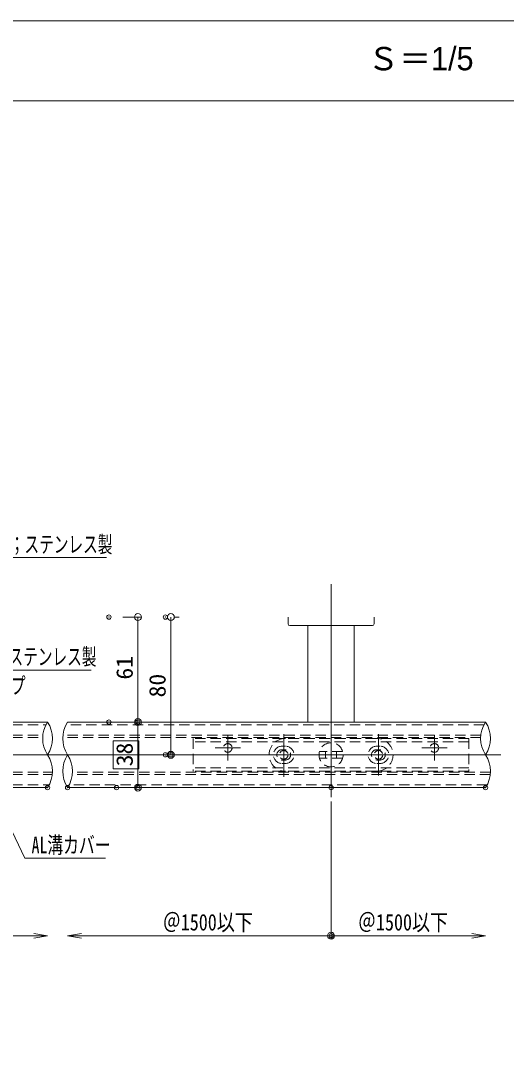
# Model space of a CAD drawing. Units: millimetres, scale not verified. Extents: x -1001 to 999, y -692 to 692.
# Drawn here: x -463 to -181, y 85 to 692 of the extents above; entities that cross this region are included whole.
import ezdxf
from ezdxf.enums import TextEntityAlignment as Align

# ---------------------------------------------------------------- set-up
doc = ezdxf.new("R2010")
doc.units = ezdxf.units.MM
doc.header["$LTSCALE"] = 5
doc.header["$PDMODE"] = 32
doc.header["$PDSIZE"] = 2.5
doc.linetypes.add('DASHED1', pattern=[1.8, 1.2, -0.6])
for name, color, linetype, lineweight in [('0-0_zumenwaku', 6, 'Continuous', 9), ('0-2_2', 4, 'Continuous', 9), ('0-3_sunpou', 1, 'Continuous', 9), ('0-4_0', 6, 'DASHED1', 9), ('0-5_DEFPOINTS', 7, 'Continuous', 9), ('0-6_center', 5, 'Continuous', 9), ('0-7_1', 3, 'Continuous', 9), ('0-C_ﾌﾞﾗｹｯﾄ', 4, 'Continuous', 9), ('1-2_10ユーザー', 4, 'Continuous', 9)]:
    doc.layers.add(name, color=color, linetype=linetype, lineweight=lineweight)
doc.layers.add('0-1_moji', color=2, linetype='Continuous')
doc.styles.add('ＭＳ ゴシック', font='')
doc.styles.add('ＭＳ Ｐゴシック', font='')
doc.styles.get('ＭＳ ゴシック').set_extended_font_data('MS Gothic')
doc.styles.get('ＭＳ Ｐゴシック').set_extended_font_data('MS PGothic')

# ---------------------------------------------------------------- blocks, each defined once
blk = doc.blocks.new('_OPEN')
at = {"layer": '0-4_0', "color": 1, "linetype": 'Continuous'}
blk.add_line((0, 0), (-5, 0), dxfattribs=at)
blk.add_lwpolyline([(-5, 0.833), (0, 0), (-5, -0.833)], dxfattribs=at)
blk = doc.blocks.new('_ORIGIN')
at = {"layer": '0-4_0', "color": 1, "linetype": 'Continuous'}
blk.add_line((0, 0), (-5, 0), dxfattribs=at)
blk.add_circle((0, 0), 2.5, dxfattribs=at)
blk = doc.blocks.new('MLeader2')
at = {"layer": '0-3_sunpou'}
blk.add_line((-504.983, 315.572), (-421.711, 315.572), dxfattribs=at)
at = {"layer": '0-3_sunpou', "color": 7}
blk.add_line((-539.146, 285.422), (-535.488, 288.83), dxfattribs=at)
at = {"layer": '0-3_sunpou'}
blk.add_lwpolyline([(-535.488, 288.83), (-506.783, 315.572), (-504.983, 315.572)], dxfattribs=at)
at = {"layer": '0-3_sunpou', "color": 7}
blk.add_lwpolyline([(-534.92, 288.22), (-539.146, 285.422), (-536.056, 289.44)], dxfattribs=at)
at = {"layer": '0-3_sunpou', "color": 2, "style": 'ＭＳ ゴシック', "width": 0.65}
for s, p in [('レール；ステンレス製', (-503.844, 315.721)), ('溝付パイプ', (-502.483, 298.894))]:
    blk.add_text(s, height=9.604, dxfattribs=at).set_placement(p, align=Align.BOTTOM_LEFT)
blk = doc.blocks.new('MLeader4')
at = {"layer": '0-3_sunpou'}
blk.add_line((-531.142, 380.915), (-412.908, 380.915), dxfattribs=at)
at = {"layer": '0-3_sunpou', "color": 7}
blk.add_line((-566.579, 329.409), (-563.845, 333.595), dxfattribs=at)
at = {"layer": '0-3_sunpou'}
blk.add_lwpolyline([(-563.845, 333.595), (-532.942, 380.915), (-531.142, 380.915)], dxfattribs=at)
at = {"layer": '0-3_sunpou', "color": 7}
blk.add_lwpolyline([(-563.147, 333.14), (-566.579, 329.409), (-564.543, 334.051)], dxfattribs=at)
at = {"layer": '0-3_sunpou', "color": 2, "style": 'ＭＳ ゴシック', "width": 0.65}
blk.add_text('壁付ブラケット；ステンレス製', height=9.604, dxfattribs=at).set_placement((-528.642, 380.937), align=Align.BOTTOM_LEFT)
blk = doc.blocks.new('MLeader44')
at = {"layer": '0-3_sunpou', "color": 7}
blk.add_line((-485.079, 258.079), (-482.918, 253.57), dxfattribs=at)
at = {"layer": '0-3_sunpou'}
blk.add_line((-458.536, 206.445), (-413.493, 206.445), dxfattribs=at)
at = {"layer": '0-3_sunpou', "color": 7}
blk.add_lwpolyline([(-483.67, 253.21), (-485.079, 258.079), (-482.167, 253.93)], dxfattribs=at)
at = {"layer": '0-3_sunpou'}
blk.add_lwpolyline([(-482.918, 253.57), (-460.336, 206.445), (-458.536, 206.445)], dxfattribs=at)
at = {"layer": '0-3_sunpou', "color": 2, "style": 'ＭＳ ゴシック', "width": 0.7}
blk.add_text('AL溝カバー', height=9.604, dxfattribs=at).set_placement((-456.369, 206.434), align=Align.BOTTOM_LEFT)

msp = doc.modelspace()

# ---------------------------------------------------------------- linework, layer by layer
at = {"layer": '0-0_zumenwaku'}
msp.add_line((-999.842, 646.191), (644.158, 646.191), dxfattribs=at)
msp.add_lwpolyline([(-1000.842, -692.5), (999.158, -692.5), (999.158, 692.5), (-1000.842, 692.5)], close=True, dxfattribs=at)
at = {"layer": '0-2_2'}
for centre, radius, start, end in [((-432.694, 275.922), 17.235, 146.55082, 213.44918), ((-461.456, 275.922), 17.235, 326.55082, 33.44918), ((-420.943, 275.922), 17.339, 146.77696, 213.22304), ((-178.322, 275.922), 17.235, 146.55082, 213.44918), ((-207.083, 275.922), 17.235, 326.55082, 33.44918), ((-461.58, 256.922), 17.339, 326.77696, 33.22304), ((-421.067, 256.922), 17.235, 146.55082, 213.44918), ((-449.828, 256.922), 17.235, 326.55082, 33.44918), ((-207.207, 256.922), 17.339, 326.77696, 33.22304)]:
    msp.add_arc(centre, radius, start, end, dxfattribs=at)
at = {"layer": '0-3_sunpou'}
for p, q in [((-403.444, 346.422), (-392.586, 346.422)), ((-370.681, 346.422), (-373.5, 346.422)), ((-394.586, 342.422), (-394.586, 289.422)), ((-375.5, 342.422), (-375.5, 270.422)), ((-403.444, 285.422), (-392.586, 285.422)), ((-403.444, 285.422), (-392.586, 285.422)), ((-394.586, 281.422), (-394.586, 251.422)), ((-370.681, 266.422), (-373.5, 266.422)), ((-398.991, 247.422), (-392.586, 247.422)), ((-282.444, 239.422), (-282.444, 159.413)), ((-282.444, 239.422), (-282.444, 159.413)), ((-455.075, 161.413), (-580.079, 161.413)), ((-427.448, 161.413), (-282.444, 161.413)), ((-200.703, 161.413), (-282.444, 161.413))]:
    msp.add_line(p, q, dxfattribs=at)
at = {"layer": '0-3_sunpou', "color": 7}
msp.add_circle((-282.444, 161.413), 2, dxfattribs=at)
at = {"layer": '0-4_0', "color": 3}
for p, q in [((-728.579, 283.922), (-447.96, 283.922)), ((-193.588, 283.922), (-436.326, 283.922)), ((-728.579, 277.922), (-449.813, 277.922)), ((-728.579, 276.422), (-449.922, 276.422)), ((-195.55, 276.422), (-438.274, 276.422)), ((-195.441, 277.922), (-438.166, 277.922)), ((-728.579, 256.422), (-444.248, 256.422)), ((-189.876, 256.422), (-432.6, 256.422)), ((-728.579, 254.922), (-444.357, 254.922)), ((-189.984, 254.922), (-432.709, 254.922)), ((-728.579, 248.922), (-446.197, 248.922)), ((-191.824, 248.922), (-434.562, 248.922))]:
    msp.add_line(p, q, dxfattribs=at)
at = {"layer": '0-4_0', "color": 5}
for p, q in [((-362.444, 275.922), (-362.444, 256.922)), ((-202.444, 275.922), (-362.444, 275.922)), ((-202.444, 273.922), (-362.444, 273.922)), ((-202.444, 275.922), (-202.444, 256.922)), ((-202.444, 258.945), (-362.444, 258.945)), ((-202.444, 256.945), (-362.444, 256.945))]:
    msp.add_line(p, q, dxfattribs=at)
at = {"layer": '0-4_0', "color": 4}
for p, q in [((-255.944, 275.922), (-308.944, 275.922)), ((-310.944, 271.422), (-308.944, 271.422)), ((-310.944, 269.422), (-308.944, 269.422)), ((-275.735, 268.422), (-289.152, 268.422)), ((-285.694, 268.422), (-285.694, 264.422)), ((-279.194, 268.422), (-279.194, 264.422)), ((-253.944, 271.422), (-255.944, 271.422)), ((-253.944, 269.422), (-255.944, 269.422)), ((-308.944, 263.422), (-310.944, 263.422)), ((-308.944, 261.422), (-310.944, 261.422)), ((-275.735, 264.422), (-289.152, 264.422)), ((-255.944, 263.422), (-253.944, 263.422)), ((-255.944, 261.422), (-253.944, 261.422)), ((-255.944, 256.922), (-308.944, 256.922))]:
    msp.add_line(p, q, dxfattribs=at)
msp.add_circle((-282.444, 266.422), 7, dxfattribs=at)
at = {"layer": '0-4_0', "color": 1}
for centre in [(-342.444, 270.422), (-309.944, 266.422), (-254.944, 266.415), (-222.444, 270.422)]:
    msp.add_circle(centre, 2.5, dxfattribs=at)
at = {"layer": '0-4_0', "color": 4}
for centre, radius, start, end in [((-308.944, 266.422), 9.5, 90, 270), ((-255.944, 266.422), 9.5, 270, 90), ((-310.944, 266.422), 5, 90, 270), ((-310.944, 266.422), 3, 90, 270), ((-308.944, 266.422), 5, 270, 90), ((-308.944, 266.422), 3, 270, 90), ((-255.944, 266.422), 5, 90, 270), ((-255.944, 266.422), 3, 90, 270), ((-253.944, 266.422), 5, 270, 90), ((-253.944, 266.422), 3, 270, 90)]:
    msp.add_arc(centre, radius, start, end, dxfattribs=at)
at = {"layer": '0-5_DEFPOINTS'}
for p in [(-411.444, 346.422), (-378.681, 346.422), (-411.444, 285.422), (-394.586, 285.422), (-378.681, 266.422), (-375.5, 266.422), (-447.075, 247.422), (-435.448, 247.422), (-406.991, 247.422), (-394.586, 247.422), (-282.444, 247.422), (-192.703, 247.422), (-282.444, 161.413)]:
    msp.add_point(p, dxfattribs=at)
at = {"layer": '0-6_center'}
for p, q in [((-282.444, 365.601), (-282.444, 241.766)), ((-342.444, 277.772), (-342.444, 263.071)), ((-309.944, 278.349), (-309.944, 253.642)), ((-309.944, 273.772), (-309.944, 259.071)), ((-282.444, 279.059), (-282.444, 253.19)), ((-254.944, 278.478), (-254.944, 254.351)), ((-254.944, 273.766), (-254.944, 259.064)), ((-222.444, 263.071), (-222.444, 277.772)), ((-335.093, 270.422), (-349.794, 270.422)), ((-215.093, 270.422), (-229.794, 270.422)), ((-183.746, 266.422), (-713.783, 266.422)), ((-302.593, 266.422), (-317.294, 266.422)), ((-247.593, 266.415), (-262.294, 266.415))]:
    msp.add_line(p, q, dxfattribs=at)
at = {"layer": '0-7_1'}
for p, q in [((-729.079, 285.422), (-447.075, 285.422)), ((-192.703, 285.422), (-435.448, 285.422)), ((-729.079, 247.422), (-447.075, 247.422)), ((-192.703, 247.422), (-435.448, 247.422))]:
    msp.add_line(p, q, dxfattribs=at)
at = {"layer": '0-C_ﾌﾞﾗｹｯﾄ'}
for p, q in [((-307.444, 342.422), (-307.444, 346.422)), ((-257.444, 342.422), (-257.444, 346.422)), ((-258.444, 341.422), (-306.444, 341.422)), ((-295.944, 285.422), (-295.944, 341.422)), ((-268.944, 285.422), (-268.944, 341.422))]:
    msp.add_line(p, q, dxfattribs=at)
for centre, start, end in [((-306.444, 342.422), 180, 270), ((-258.444, 342.422), 270, 0)]:
    msp.add_arc(centre, 1, start, end, dxfattribs=at)
at = {"layer": '1-2_10ユーザー'}
msp.add_lwpolyline([(-394.086, 258.255), (-394.086, 274.588), (-409.086, 274.588), (-409.086, 258.255)], close=True, dxfattribs=at)

# ---------------------------------------------------------------- block references
at = {"layer": '0-3_sunpou'}
for name in ['MLeader4', 'MLeader2', 'MLeader44']:
    msp.add_blockref(name, (0, 0), dxfattribs=at)
for name, p, xscale, yscale, rotation in [('_ORIGIN', (-394.586, 346.422), 0.8, 0.8, 90), ('_ORIGIN', (-375.5, 346.422), 0.8, 0.8, 90), ('_ORIGIN', (-394.586, 285.422), 0.8, 0.8, 270), ('_ORIGIN', (-394.586, 285.422), 0.8, 0.8, 90), ('_ORIGIN', (-375.5, 266.422), 0.8, 0.8, 270), ('_ORIGIN', (-394.586, 247.422), 0.8, 0.8, 270), ('_OPEN', (-435.448, 161.413), 1.6, 1.6, 180)]:
    msp.add_blockref(name, p, dxfattribs=dict(at, xscale=xscale, yscale=yscale, rotation=rotation))
at = {"layer": '0-3_sunpou', "xscale": 1.6, "yscale": 1.6}
for p in [(-447.075, 161.413), (-192.703, 161.413)]:
    msp.add_blockref('_OPEN', p, dxfattribs=at)

# ---------------------------------------------------------------- texts
at = {"layer": '0-1_moji', "style": 'ＭＳ Ｐゴシック'}
msp.add_text('Ｓ＝1/5', height=13.56, dxfattribs=at).set_placement((-261.347, 659.76), align=Align.BOTTOM_LEFT)
at = {"layer": '0-3_sunpou', "color": 2, "style": 'ＭＳ ゴシック', "width": 1.05}
for s, p in [('61', (-394.735, 310.088)), ('80', (-375.649, 299.755)), ('38', (-394.735, 259.755))]:
    msp.add_text(s, height=9.604, rotation=90, dxfattribs=at).set_placement(p, align=Align.BOTTOM_LEFT)
at = {"layer": '0-3_sunpou', "color": 2, "style": 'ＭＳ ゴシック', "width": 0.8}
for p in [(-380.2, 161.562), (-266.828, 161.562)]:
    msp.add_text('＠1500以下', height=9.604, dxfattribs=at).set_placement(p, align=Align.BOTTOM_LEFT)

doc.saveas('drawing.dxf')
